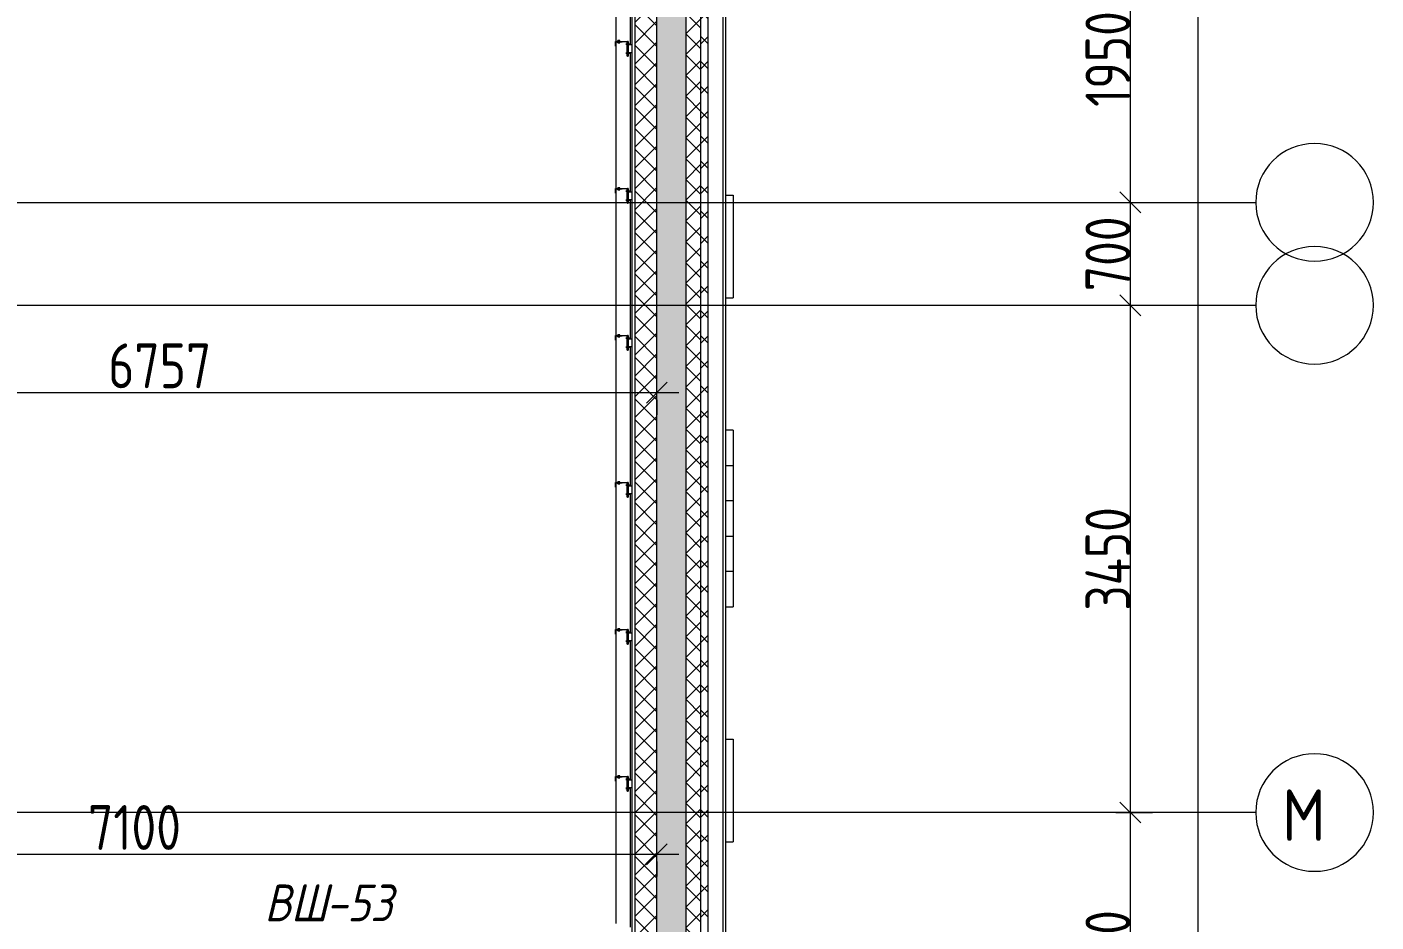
# Model space of a CAD drawing. Header units: millimetres. Extents: x -68946 to 690821, y -552984 to 293768.
# Drawn here: x 172136 to 181306, y -497201 to -491113 of the extents above; entities that cross this region are included whole.
import ezdxf

# ---------------------------------------------------------------- set-up
doc = ezdxf.new("R2010")
doc.units = ezdxf.units.MM
doc.linetypes.add('ADSK_Линия сетки', pattern=[2500, 2000, -250, 0, -250])
doc.layers.get('Defpoints').update_dxf_attribs({"color": 250})
for name, color, linetype, lineweight in [('Аннотация', 250, 'Continuous', 20), ('Ограждение', 7, 'Continuous', 5), ('Оси', 250, 'Continuous', 9), ('Размеры', 7, 'Continuous', 9), ('Стены', 7, 'Continuous', 9), ('Стены внутренние', 7, 'Continuous', 9), ('Стены наружные', 7, 'Continuous', 9), ('Стены отделка', 7, 'Continuous', 13), ('Стены перегородки', 7, 'Continuous', 13), ('Стены штриховка', 250, 'Continuous', 9)]:
    doc.layers.add(name, color=color, linetype=linetype, lineweight=lineweight)
doc.styles.add('GOST Common', font='', dxfattribs={"width": 0.9, "height": 350})
doc.styles.add('GOST Common_1', font='', dxfattribs={"width": 0.9, "height": 250})
doc.styles.add('GOST Common_2', font='', dxfattribs={"width": 0.8, "height": 350})
doc.styles.add('GOST Common_I', font='', dxfattribs={"width": 0.9, "height": 250})
doc.styles.add('А3', font='ГОСТ тип А.ttf')
doc.styles.get('GOST Common').set_extended_font_data('GOST Common')
doc.styles.get('GOST Common_1').set_extended_font_data('GOST Common')
doc.styles.get('GOST Common_2').set_extended_font_data('GOST Common')
doc.styles.get('GOST Common_I').set_extended_font_data('GOST Common', italic=True)
doc.dimstyles.new('ADSK_Основной_2_5_мм', dxfattribs={"dimscale": 304.8, "dimtxt": 0.824897, "dimasz": 0.463911, "dimexe": 0.492126, "dimexo": 0.001615, "dimgap": 0.098425, "dimtad": 1, "dimdec": 0, "dimlfac": 304.8, "dimdsep": 46, "dimtxsty": 'GOST Common_1', "dimblk1": 'OBLIQUE', "dimblk2": 'OBLIQUE', "dimsah": 1, "dimcen": 0.09, "dimdle": 0.492126, "dimazin": 0, "dimtfac": 1, "dimtdec": 4, "dimtix": 1, "dimtmove": 0, "dimatfit": 3, "dimfxl": 1, "dimtvp": 1, "dimtolj": 1, "dimtzin": 0, "dimlwd": 9, "dimlwe": 9, "dimarcsym": 2})
doc.dimstyles.new('ADSK_Основной_2_5_мм_Округление_до_10_мм_1', dxfattribs={"dimscale": 304.8, "dimtxt": 0.824897, "dimasz": 0.463911, "dimexe": 0.492126, "dimexo": 0.001615, "dimgap": 6.56168e-05, "dimtad": 1, "dimdec": 0, "dimlfac": 304.8, "dimrnd": 10, "dimdsep": 46, "dimtxsty": 'GOST Common_1', "dimblk1": 'OBLIQUE', "dimblk2": 'OBLIQUE', "dimsah": 1, "dimcen": 0.09, "dimdle": 0.492126, "dimazin": 0, "dimtfac": 1, "dimtdec": 4, "dimtix": 1, "dimtmove": 0, "dimatfit": 3, "dimfxl": 1, "dimtvp": 1, "dimtolj": 1, "dimtzin": 0, "dimlwd": 9, "dimlwe": 9, "dimarcsym": 2})
doc.dimstyles.new('ADSK_Основной_2_мм_1', dxfattribs={"dimscale": 304.8, "dimtxt": 201.142999, "dimasz": 0.463911, "dimexe": 0.492126, "dimexo": 0.492126, "dimgap": 0.098425, "dimtad": 1, "dimdec": 0, "dimdsep": 46, "dimtxsty": 'GOST Common_2', "dimblk1": 'OBLIQUE', "dimblk2": 'OBLIQUE', "dimsah": 1, "dimcen": 0.09, "dimdle": 0.492126, "dimazin": 0, "dimtfac": 1, "dimtdec": 4, "dimtix": 1, "dimtmove": 0, "dimatfit": 3, "dimfxl": 1, "dimtvp": 1, "dimtolj": 1, "dimtzin": 0, "dimlwd": 9, "dimlwe": 9, "dimarcsym": 2})
pattern_1 = [(45, (23667.23, -543980.64), (-70.71068, 70.71068), []), (135, (23667.23, -543980.64), (-70.71068, -70.71068), [])]

# ---------------------------------------------------------------- blocks, each defined once
blk = doc.blocks.new('Плитка 165 - Плитка 8-33941461-АР3_Кладочный план кровли _17_930 С2-3')
at = {"layer": 'Стены'}
for p, q in [((153220, 48025), (153269, 48025)), ((153269, 48025), (153269, 47325)), ((153220, 47325), (153269, 47325))]:
    blk.add_line(p, q, dxfattribs=at)
blk = doc.blocks.new('Плитка 147 - Плитка 3-33941578-АР3_Кладочный план кровли _17_930 С2-3')
at = {"layer": 'Стены'}
for p, q in [((153269, 50125), (153220, 50125)), ((153269, 50125), (153269, 49885)), ((153220, 49885), (153269, 49885)), ((153269, 49885), (153269, 49645)), ((153269, 49645), (153220, 49645)), ((153269, 49645), (153269, 49405)), ((153220, 49405), (153269, 49405)), ((153269, 49405), (153269, 49165)), ((153269, 49165), (153220, 49165)), ((153269, 49165), (153269, 48925)), ((153220, 48925), (153269, 48925))]:
    blk.add_line(p, q, dxfattribs=at)
blk = doc.blocks.new('Плитка 166 - Плитка 8-33942650-АР3_Кладочный план кровли _17_930 С2-3')
at = {"layer": 'Стены'}
for p, q in [((153220, 51725), (153269, 51725)), ((153269, 51725), (153269, 51025)), ((153220, 51025), (153269, 51025))]:
    blk.add_line(p, q, dxfattribs=at)
blk = doc.blocks.new('Ограждение - Н_800-V10-АР3_Кладочный план кровли _17_930 С2-3')
at = {"layer": 'Ограждение'}
for p, q in [((0, 100), (-2, 100)), ((-2, 100), (-2, 2)), ((0, 0), (0, 100)), ((-78, 32), (-80, 32)), ((-80, 32), (-80, 2)), ((-80, 2), (-35, 2)), ((-80, 2), (-80, 0)), ((-78, 4), (-78, 32)), ((-35, 4), (-78, 4)), ((-64.5, 9), (-57.5, 9)), ((-64.5, 9), (-64.5, 4)), ((-57.5, 9), (-50.5, 9)), ((-57.5, 9), (-57.5, 4)), ((-50.5, 9), (-50.5, 4)), ((-35, 2), (-35, 4)), ((-2, 2), (-35, 2)), ((-2, 85), (-5, 85)), ((-2, 85), (-5, 85)), ((-5, 75), (-5, 85)), ((-5, 85), (-5, 75)), ((-5, 75), (-5, 85)), ((-5, 85), (-5, 75)), ((-5, 75), (-2, 75)), ((-5, 75), (-2, 75)), ((-2, 24), (-5, 24)), ((-2, 24), (-5, 24)), ((-5, 14), (-5, 24)), ((-5, 24), (-5, 14)), ((-5, 14), (-5, 24)), ((-5, 24), (-5, 14)), ((-5, 14), (-2, 14)), ((-5, 14), (-2, 14)), ((15, 83), (0, 83)), ((0, 77), (15, 77)), ((15, 22), (0, 22)), ((0, 16), (15, 16)), ((15, 83), (5, 83)), ((5, 77), (15, 77)), ((15, 22), (5, 22)), ((5, 16), (15, 16)), ((15, 82.6), (15, 83)), ((15, 83), (15, 77)), ((15, 82.6), (15, 83)), ((15, 83), (15, 82.6)), ((15, 77), (15, 77.4)), ((15, 77), (15, 77.4)), ((15, 77.4), (15, 77)), ((15, 21.6), (15, 22)), ((15, 22), (15, 16)), ((15, 21.6), (15, 22)), ((15, 22), (15, 21.6)), ((15, 16), (15, 16.4)), ((15, 16), (15, 16.4)), ((15, 16.4), (15, 16)), ((-80, 0), (0, 0)), ((-64.5, 0), (-64.5, -5)), ((-57.5, -5), (-64.5, -5)), ((-57.5, 0), (-57.5, -5)), ((-50.5, -5), (-57.5, -5)), ((-50.5, 0), (-50.5, -5))]:
    blk.add_line(p, q, dxfattribs=at)
blk = doc.blocks.new('Ограждение - Ограждение-36047490-АР3_Кладочный план кровли _17_930 С2-3')
at = {"extrusion": (0, 0, -1), "zscale": -1, "rotation": 180}
for p in [(-152550, 52769.9), (-152550, 51769.9), (-152550, 50769.9), (-152550, 49769.9), (-152550, 48769.9), (-152550, 47769.9)]:
    blk.add_blockref('Ограждение - Н_800-V10-АР3_Кладочный план кровли _17_930 С2-3', p, dxfattribs=at)
blk = doc.blocks.new('TN_Удлинитель для кровельного ограждения - Удлинитель для кровельного ограждения ТехноНИКОЛЬ 200 мм-V25-АР3_Кладочный план кровли _17_930 С2-3')
at = {"layer": 'Ограждение'}
for p, q in [((152555, 47769.9), (152550, 47769.9)), ((152555, 47768.6), (152555, 47769.9)), ((152555, 47769.9), (152555, 47762.5)), ((152555, 47762.5), (152555, 47759.9)), ((152555, 47759.9), (152555, 47753.5)), ((152555, 47748.5), (152555, 47693.5)), ((152580, 47745.4), (152555, 47745.4)), ((152555, 47694.4), (152580, 47694.4)), ((152555, 47687.5), (152555, 47679.9)), ((152550, 47669.9), (152555, 47669.9)), ((152555, 47679.9), (152555, 47669.9)), ((152555, 47669.9), (152555, 47671.3))]:
    blk.add_line(p, q, dxfattribs=at)
blk = doc.blocks.new('TN_Удлинитель для кровельного ограждения - Удлинитель для кровельного ограждения ТехноНИКОЛЬ 200 мм-V15-АР3_Кладочный план кровли _17_930 С2-3')
at = {"layer": 'Ограждение'}
for p, q in [((152555, 769.9), (152550, 769.9)), ((152555, 768.6), (152555, 769.9)), ((152555, 769.9), (152555, 759.9)), ((152555, 759.9), (152555, 753.5)), ((152555, 748.5), (152555, 692.5)), ((152580, 745.4), (152555, 745.4)), ((152550, 669.9), (152555, 669.9)), ((152555, 694.4), (152580, 694.4)), ((152555, 687.5), (152555, 679.9)), ((152555, 679.9), (152555, 669.9)), ((152555, 669.9), (152555, 671.3))]:
    blk.add_line(p, q, dxfattribs=at)
blk = doc.blocks.new('Ось сетки - Круг_Ø8 мм-39983606-АР3_Кладочный план кровли _17_930 С2-3')
at = {"layer": 'Оси'}
for start, end in [(360, 180), (180, 360)]:
    blk.add_arc((0, 0), 4, start, end, dxfattribs=at)
blk = doc.blocks.new('_Oblique')
at = {"color": 0, "linetype": 'ByBlock', "lineweight": -2}
blk.add_line((-0.5, -0.5), (0.5, 0.5), dxfattribs=at)
blk = doc.blocks.new('*D6078')
at = {"layer": 'Defpoints', "color": 0, "lineweight": 30, "transparency": 16777216}
for p in [(179536.1, -496455.6), (179636, -496455.6), (179536.1, -498455.6)]:
    blk.add_point(p, dxfattribs=at)
at = {"layer": 'Размеры', "color": 0, "lineweight": 9, "transparency": 16777216}
for p, q in [((179636, -498605.6), (179636, -496305.6)), ((179536.5, -496455.6), (179786, -496455.6)), ((179536.5, -498455.6), (179786, -498455.6))]:
    blk.add_line(p, q, dxfattribs=at)
at = {"layer": 'Размеры', "color": 0, "lineweight": 9, "transparency": 16777216, "xscale": 141.4, "yscale": 141.4, "zscale": 141.4}
for p, rotation in [((179636, -496455.6), 90), ((179636, -498455.6), 270)]:
    blk.add_blockref('_Oblique', p, dxfattribs=dict(at, rotation=rotation))
at = {"layer": 'Размеры', "color": 0, "transparency": 16777216, "insert": (179483.6, -497455.6), "char_height": 304.8, "width": 756.843, "attachment_point": 5, "rotation": 90, "style": 'А3'}
blk.add_mtext('\\A1;2000', dxfattribs=at)
blk = doc.blocks.new('*D6079')
at = {"layer": 'Defpoints', "color": 0, "lineweight": 30, "transparency": 16777216}
for p in [(179536.1, -493005.6), (179636, -493005.6), (179536.1, -496455.6)]:
    blk.add_point(p, dxfattribs=at)
at = {"layer": 'Размеры', "color": 0, "lineweight": 9, "transparency": 16777216}
for p, q in [((179636, -496605.6), (179636, -492855.6)), ((179536.5, -493005.6), (179786, -493005.6)), ((179536.5, -496455.6), (179786, -496455.6))]:
    blk.add_line(p, q, dxfattribs=at)
at = {"layer": 'Размеры', "color": 0, "lineweight": 9, "transparency": 16777216, "xscale": 141.4, "yscale": 141.4, "zscale": 141.4}
for p, rotation in [((179636, -493005.6), 90), ((179636, -496455.6), 270)]:
    blk.add_blockref('_Oblique', p, dxfattribs=dict(at, rotation=rotation))
at = {"layer": 'Размеры', "color": 0, "transparency": 16777216, "insert": (179483.6, -494730.6), "char_height": 304.8, "width": 782.412, "attachment_point": 5, "rotation": 90, "style": 'А3'}
blk.add_mtext('\\A1;3450', dxfattribs=at)
blk = doc.blocks.new('*D6080')
at = {"layer": 'Defpoints', "color": 0, "lineweight": 30, "transparency": 16777216}
for p in [(179536.1, -492305.6), (179636, -492305.6), (179536.1, -493005.6)]:
    blk.add_point(p, dxfattribs=at)
at = {"layer": 'Размеры', "color": 0, "lineweight": 9, "transparency": 16777216}
for p, q in [((179636, -493155.6), (179636, -492155.6)), ((179536.5, -492305.6), (179786, -492305.6)), ((179536.5, -493005.6), (179786, -493005.6))]:
    blk.add_line(p, q, dxfattribs=at)
at = {"layer": 'Размеры', "color": 0, "lineweight": 9, "transparency": 16777216, "xscale": 141.4, "yscale": 141.4, "zscale": 141.4}
for p, rotation in [((179636, -492305.6), 90), ((179636, -493005.6), 270)]:
    blk.add_blockref('_Oblique', p, dxfattribs=dict(at, rotation=rotation))
at = {"layer": 'Размеры', "color": 0, "transparency": 16777216, "insert": (179483.6, -492655.6), "char_height": 304.8, "width": 567.632, "attachment_point": 5, "rotation": 90, "style": 'А3'}
blk.add_mtext('\\A1;700', dxfattribs=at)
blk = doc.blocks.new('*D6081')
at = {"layer": 'Defpoints', "color": 0, "lineweight": 30, "transparency": 16777216}
for p in [(179536.1, -490355.5), (179636, -490355.5), (179536.1, -492305.6)]:
    blk.add_point(p, dxfattribs=at)
at = {"layer": 'Размеры', "color": 0, "lineweight": 9, "transparency": 16777216}
for p, q in [((179636, -492455.6), (179636, -490205.5)), ((179536.5, -490355.5), (179786, -490355.5)), ((179536.5, -492305.6), (179786, -492305.6))]:
    blk.add_line(p, q, dxfattribs=at)
at = {"layer": 'Размеры', "color": 0, "lineweight": 9, "transparency": 16777216, "xscale": 141.4, "yscale": 141.4, "zscale": 141.4}
for p, rotation in [((179636, -490355.5), 90), ((179636, -492305.6), 270)]:
    blk.add_blockref('_Oblique', p, dxfattribs=dict(at, rotation=rotation))
at = {"layer": 'Размеры', "color": 0, "transparency": 16777216, "insert": (179483.6, -491330.6), "char_height": 304.8, "width": 700.591, "attachment_point": 5, "rotation": 90, "style": 'А3'}
blk.add_mtext('\\A1;1950', dxfattribs=at)
blk = doc.blocks.new('*D6162')
at = {"layer": 'Defpoints', "color": 0, "lineweight": 30, "transparency": 16777216}
for p in [(180195.1, -485205.6), (180095.1, -543955.6), (180195.1, -543955.6)]:
    blk.add_point(p, dxfattribs=at)
at = {"layer": 'Размеры', "color": 0, "lineweight": 9, "transparency": 16777216}
for p, q in [((180095.1, -485055.6), (180095.1, -544105.6)), ((180194.6, -485205.6), (179945.1, -485205.6)), ((180194.6, -543955.6), (179945.1, -543955.6))]:
    blk.add_line(p, q, dxfattribs=at)
at = {"layer": 'Размеры', "color": 0, "lineweight": 9, "transparency": 16777216, "xscale": 141.4, "yscale": 141.4, "zscale": 141.4}
for p, rotation in [((180095.1, -485205.6), 90), ((180095.1, -543955.6), 270)]:
    blk.add_blockref('_Oblique', p, dxfattribs=dict(at, rotation=rotation))
at = {"layer": 'Размеры', "color": 0, "transparency": 16777216, "insert": (179912.7, -514580.6), "char_height": 304.8, "width": 946.054, "attachment_point": 5, "rotation": 90, "style": 'А3'}
blk.add_mtext('\\A1;58750', dxfattribs=at)
blk = doc.blocks.new('*D6189')
at = {"layer": 'Defpoints', "color": 0, "lineweight": 30, "transparency": 16777216}
for p in [(169317.2, -495439.2), (176417.2, -496639.8), (176417.2, -496739.8)]:
    blk.add_point(p, dxfattribs=at)
at = {"layer": 'Размеры', "color": 0, "lineweight": 9, "transparency": 16777216}
for p, q in [((169317.2, -495589.2), (169317.2, -496889.8)), ((169167.2, -496739.8), (176567.2, -496739.8)), ((176417.2, -496789.8), (176417.2, -496889.8))]:
    blk.add_line(p, q, dxfattribs=at)
at = {"layer": 'Размеры', "color": 0, "lineweight": 9, "transparency": 16777216, "xscale": 141.4, "yscale": 141.4, "zscale": 141.4, "rotation": 180}
blk.add_blockref('_Oblique', (169317.2, -496739.8), dxfattribs=at)
at = {"layer": 'Размеры', "color": 0, "lineweight": 9, "transparency": 16777216, "xscale": 141.4, "yscale": 141.4, "zscale": 141.4}
blk.add_blockref('_Oblique', (176417.2, -496739.8), dxfattribs=at)
at = {"layer": 'Размеры', "color": 0, "transparency": 16777216, "insert": (172867.2, -496557.4), "char_height": 304.8, "width": 560.473, "attachment_point": 5, "style": 'А3'}
blk.add_mtext('\\A1;7100', dxfattribs=at)
blk = doc.blocks.new('*D6193')
at = {"layer": 'Defpoints', "color": 0, "lineweight": 30, "transparency": 16777216}
for p in [(169660.1, -493010.6), (176417.2, -493499.7), (176417.2, -493599.7)]:
    blk.add_point(p, dxfattribs=at)
at = {"layer": 'Размеры', "color": 0, "lineweight": 9, "transparency": 16777216}
for p, q in [((169660.1, -493160.6), (169660.1, -493749.7)), ((169510.1, -493599.7), (176567.2, -493599.7)), ((176417.2, -493649.7), (176417.2, -493749.7))]:
    blk.add_line(p, q, dxfattribs=at)
at = {"layer": 'Размеры', "color": 0, "lineweight": 9, "transparency": 16777216, "xscale": 141.4, "yscale": 141.4, "zscale": 141.4, "rotation": 180}
blk.add_blockref('_Oblique', (169660.1, -493599.7), dxfattribs=at)
at = {"layer": 'Размеры', "color": 0, "lineweight": 9, "transparency": 16777216, "xscale": 141.4, "yscale": 141.4, "zscale": 141.4}
blk.add_blockref('_Oblique', (176417.2, -493599.7), dxfattribs=at)
at = {"layer": 'Размеры', "color": 0, "transparency": 16777216, "insert": (173038.7, -493417.3), "char_height": 304.8, "width": 605.475, "attachment_point": 5, "style": 'А3'}
blk.add_mtext('\\A1;6757', dxfattribs=at)

msp = doc.modelspace()

# ---------------------------------------------------------------- hatches: boundary and pattern name
at = {"layer": 'Стены внутренние', "lineweight": 5}
h = msp.add_hatch(dxfattribs=at)
h.set_pattern_fill('FP_13', color=256, style=0, pattern_type=2)
h.set_pattern_definition([(135, (23667.23, -543980.64), (-142.5612, -142.5612), []), (135, (23809.8, -543980.64), (-142.5612, -142.5612), [252.016, -50.403, 3.353, -47.05])])
h.paths.add_polyline_path([(176617.2298, -543955.6404), (176617.2298, -485205.6404), (176417.2298, -485205.6404), (176417.2298, -543955.6404)])
at = {"layer": 'Стены наружные', "lineweight": 5}
h = msp.add_hatch(dxfattribs=at)
h.set_pattern_fill('FP_34', color=256, style=0, pattern_type=2)
h.set_pattern_definition([(135, (23667.23, -543980.64), (-84.85281, -84.85281), []), (225, (23667.23, -543980.64), (84.85281, -84.85281), [])])
h.paths.add_polyline_path([(176767.2298, -544255.6404), (176767.2298, -484905.6404), (176717.2298, -484905.6404), (176717.2298, -544255.6404), (176741.5895, -544255.6404)])
h = msp.add_hatch(dxfattribs=at)
h.set_pattern_fill('FP_33', color=256, style=0, pattern_type=2)
h.set_pattern_definition(pattern_1)
h.paths.add_polyline_path([(176717.2298, -544155.6404), (176717.2298, -485005.6404), (176617.2298, -485005.6404), (176617.2298, -544155.6404)])
h = msp.add_hatch(dxfattribs=at)
h.set_pattern_fill('FP_33', color=256, style=0, pattern_type=2)
h.set_pattern_definition(pattern_1)
h.paths.add_polyline_path([(176267.2298, -543805.6404), (176417.2298, -543805.6404), (176417.2298, -485205.6404), (176267.2298, -485205.6404), (176267.2298, -543785.6404)])

# ---------------------------------------------------------------- linework, layer by layer
at = {"layer": 'Ограждение'}
for p, q in [((176139.2298, -490242.7084), (176139.2298, -491210.7597)), ((176239.2298, -491235.2862), (176239.2298, -490286.2084)), ((176139.2298, -491242.7084), (176139.2298, -492210.7597)), ((176239.2298, -492235.2862), (176239.2298, -491286.2084)), ((176139.2298, -492242.7084), (176139.2298, -493210.7597)), ((176239.2298, -493235.2862), (176239.2298, -492286.2084)), ((176139.2298, -493242.7084), (176139.2298, -494210.7597)), ((176239.2298, -494235.2862), (176239.2298, -493286.2084)), ((176139.2298, -494242.7084), (176139.2298, -495210.7597)), ((176239.2298, -495235.2862), (176239.2298, -494286.2084)), ((176139.2298, -495242.7084), (176139.2298, -496210.7597)), ((176239.2298, -496235.2862), (176239.2298, -495286.2084)), ((176139.2298, -496242.7084), (176139.2298, -497210.7597)), ((176239.2298, -497235.2862), (176239.2298, -496287.1766))]:
    msp.add_line(p, q, dxfattribs=at)
at = {"layer": 'Оси', "linetype": 'ADSK_Линия сетки', "ltscale": 100}
for p, q in [((176417.2308, -547719.4803), (176417.2308, -482778.6358)), ((88763.207, -492305.6404), (180488.1093, -492305.6404)), ((88763.207, -493005.6404), (180488.1093, -493005.6404)), ((180488.1093, -496455.5807), (117702.2936, -496455.5807))]:
    msp.add_line(p, q, dxfattribs=at)
at = {"layer": 'Стены отделка', "lineweight": 5}
msp.add_line((176887.2298, -544425.6404), (176887.2298, -484735.6404), dxfattribs=at)
at = {"layer": 'Стены перегородки'}
for p, q in [((176767.2298, -544305.6404), (176767.2298, -484855.6404)), ((176717.2298, -544255.6404), (176717.2298, -484905.6404)), ((176617.2298, -544155.6404), (176617.2298, -485005.6404)), ((176417.2298, -543955.6404), (176417.2298, -485205.6404)), ((176247.2298, -485375.6404), (176247.2298, -543785.6404))]:
    msp.add_line(p, q, dxfattribs=at)
at = {"layer": 'Стены штриховка'}
for p, q in [((176867.2298, -544405.6404), (176867.2298, -484755.6404)), ((176267.2298, -485355.6404), (176267.2298, -543805.6404))]:
    msp.add_line(p, q, dxfattribs=at)

# ---------------------------------------------------------------- block references
at = {"layer": 'Ограждение'}
for name, p in [('Ограждение - Ограждение-36047490-АР3_Кладочный план кровли _17_930 С2-3', (23667.2298, -543980.641)), ('TN_Удлинитель для кровельного ограждения - Удлинитель для кровельного ограждения ТехноНИКОЛЬ 200 мм-V15-АР3_Кладочный план кровли _17_930 С2-3', (23667.2298, -491980.641)), ('TN_Удлинитель для кровельного ограждения - Удлинитель для кровельного ограждения ТехноНИКОЛЬ 200 мм-V15-АР3_Кладочный план кровли _17_930 С2-3', (23667.2298, -492980.641)), ('TN_Удлинитель для кровельного ограждения - Удлинитель для кровельного ограждения ТехноНИКОЛЬ 200 мм-V15-АР3_Кладочный план кровли _17_930 С2-3', (23667.2298, -493980.641)), ('TN_Удлинитель для кровельного ограждения - Удлинитель для кровельного ограждения ТехноНИКОЛЬ 200 мм-V15-АР3_Кладочный план кровли _17_930 С2-3', (23667.2298, -494980.641)), ('TN_Удлинитель для кровельного ограждения - Удлинитель для кровельного ограждения ТехноНИКОЛЬ 200 мм-V15-АР3_Кладочный план кровли _17_930 С2-3', (23667.2298, -495980.641)), ('TN_Удлинитель для кровельного ограждения - Удлинитель для кровельного ограждения ТехноНИКОЛЬ 200 мм-V25-АР3_Кладочный план кровли _17_930 С2-3', (23667.2298, -543980.641))]:
    msp.add_blockref(name, p, dxfattribs=at)
at = {"layer": 'Оси', "xscale": 99.99999999999993, "yscale": 99.99999999999993, "zscale": 99.99999999999993}
for p, rotation in [((180888.1093, -492305.6404), 269.9999999999994), ((180888.1093, -493005.6404), 269.9999999999994), ((180888.1093, -496455.5807), 89.9999999999998)]:
    msp.add_blockref('Ось сетки - Круг_Ø8 мм-39983606-АР3_Кладочный план кровли _17_930 С2-3', p, dxfattribs=dict(at, rotation=rotation))
at = {"layer": 'Стены'}
for name in ['Плитка 166 - Плитка 8-33942650-АР3_Кладочный план кровли _17_930 С2-3', 'Плитка 147 - Плитка 3-33941578-АР3_Кладочный план кровли _17_930 С2-3', 'Плитка 165 - Плитка 8-33941461-АР3_Кладочный план кровли _17_930 С2-3']:
    msp.add_blockref(name, (23667.2298, -543980.641), dxfattribs=at)

# ---------------------------------------------------------------- texts
at = {"layer": 'Аннотация', "char_height": 250, "attachment_point": 1, "style": 'GOST Common_I'}
for s, insert, width in [('ВШ', (173750.7471, -496945.3712), 505.063125), ('-53', (174167.4659, -496945.3712), 584.430187)]:
    msp.add_mtext(s, dxfattribs=dict(at, insert=insert, width=width))
at = {"layer": 'Оси', "insert": (180667.9822, -496298.3551), "char_height": 350, "width": 346.329, "attachment_point": 1, "style": 'GOST Common'}
msp.add_mtext('\\fGOST Common|b0|i0|c204|p34|;\\W.9;М', dxfattribs=at)

# ---------------------------------------------------------------- dimensions: what is measured, and where the dimension line sits
at = {"layer": 'Размеры'}
for base, p1, p2, dimstyle, override, picture, middle in [((180095.1316, -543955.6404), (180195.1165, -485205.6404), (180195.1165, -543955.6404), 'ADSK_Основной_2_5_мм', {"dimtxt": 1, "dimlfac": 1, "dimpost": '<>', "dimtxsty": 'А3', "dimfxl": 58750}, '*D6162', (179912.7316, -514580.6404)), ((179636.0371, -490355.5211), (179536.0522, -492305.6404), (179536.0522, -490355.5211), 'ADSK_Основной_2_5_мм_Округление_до_10_мм_1', {"dimtxt": 1, "dimlfac": 1, "dimpost": '<>', "dimtxsty": 'А3', "dimfxl": 1950.119334}, '*D6081', (179483.6171, -491330.5807)), ((179636.0371, -492305.6404), (179536.0522, -493005.6404), (179536.0522, -492305.6404), 'ADSK_Основной_2_5_мм_Округление_до_10_мм_1', {"dimtxt": 1, "dimlfac": 1, "dimpost": '<>', "dimtxsty": 'А3', "dimfxl": 700}, '*D6080', (179483.6171, -492655.6404)), ((179636.0371, -493005.6404), (179536.0522, -496455.5807), (179536.0522, -493005.6404), 'ADSK_Основной_2_5_мм_Округление_до_10_мм_1', {"dimtxt": 1, "dimlfac": 1, "dimpost": '<>', "dimtxsty": 'А3', "dimfxl": 3449.940333}, '*D6079', (179483.6171, -494730.6106)), ((179636.0371, -496455.5807), (179536.0522, -498455.6404), (179536.0522, -496455.5807), 'ADSK_Основной_2_5_мм_Округление_до_10_мм_1', {"dimtxt": 1, "dimlfac": 1, "dimpost": '<>', "dimtxsty": 'А3', "dimfxl": 2000.059667}, '*D6078', (179483.6171, -497455.6106))]:
    dim = msp.add_linear_dim(base=base, p1=p1, p2=p2, angle=90, dimstyle=dimstyle, override=override, dxfattribs=at)
    dim.commit()
    dim.dimension.update_dxf_attribs({"geometry": picture, "text_midpoint": middle})
for base, p1, p2, override, picture, middle in [((176417.2298, -493599.6554), (169660.0938, -493010.5966), (176417.2298, -493499.6706), {"dimtxt": 1, "dimlfac": 1, "dimpost": '<>', "dimtxsty": 'А3', "dimfxl": 6774.812221}, '*D6193', (173038.6618, -493417.2554)), ((176417.2298, -496739.8085), (169317.227, -495439.2479), (176417.2298, -496639.8236), {"dimtxt": 1, "dimlfac": 1, "dimpost": '<>', "dimtxsty": 'А3', "dimfxl": 7200.793204}, '*D6189', (172867.2284, -496557.4085))]:
    dim = msp.add_linear_dim(base=base, p1=p1, p2=p2, dimstyle='ADSK_Основной_2_мм_1', override=override, dxfattribs=at)
    dim.commit()
    dim.dimension.update_dxf_attribs({"geometry": picture, "text_midpoint": middle})

doc.saveas('drawing.dxf')
